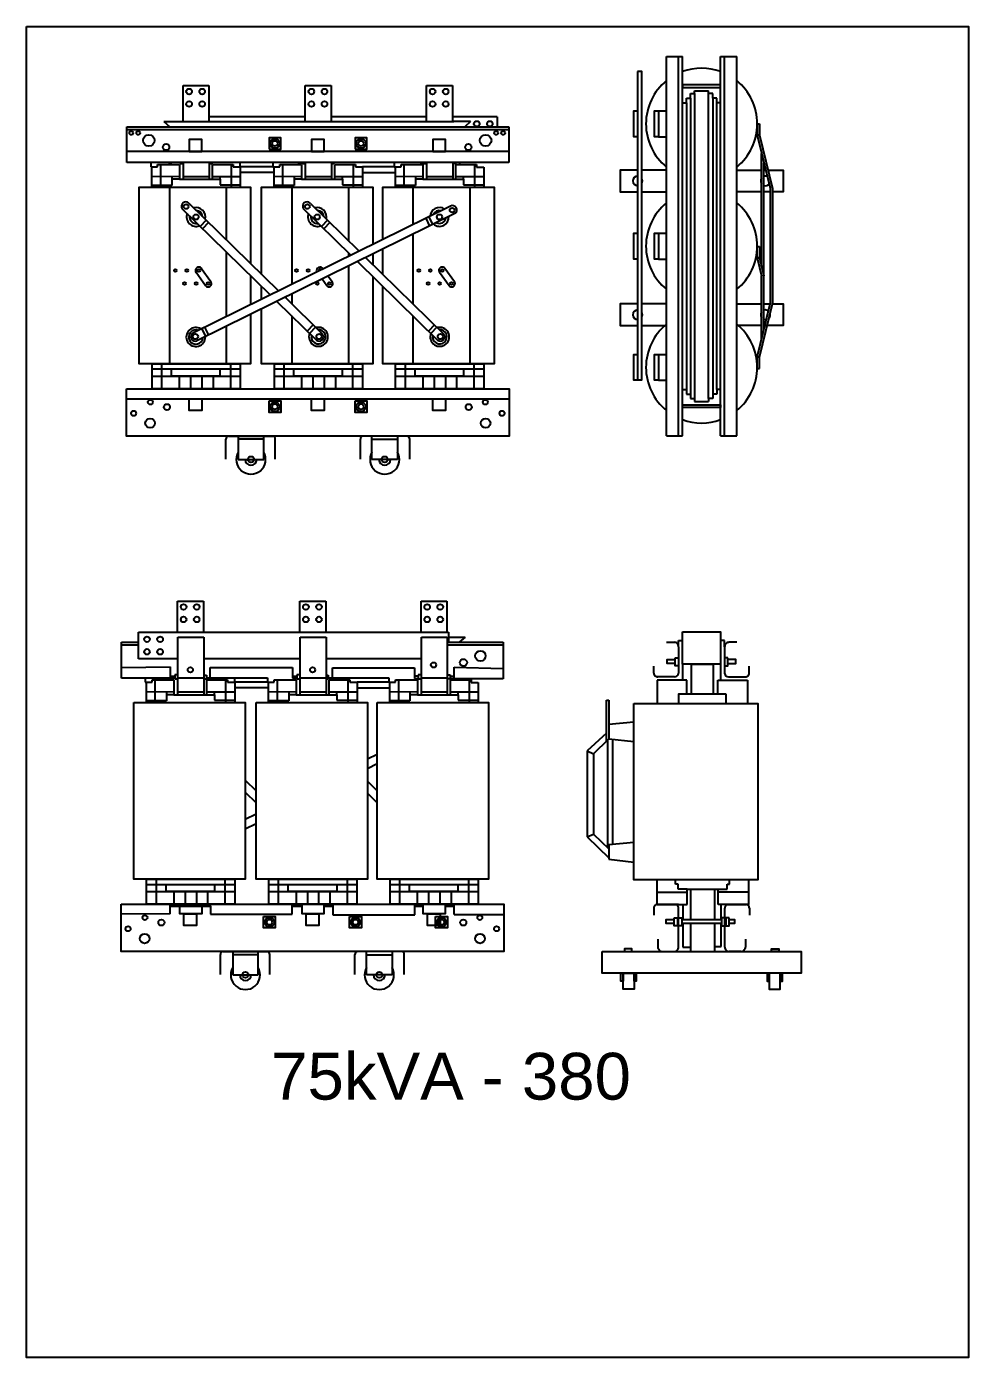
# Model space of a CAD drawing. Header units: millimetres. Extents: x 18098 to 54149, y 8095 to 18524.
# Drawn here: x 18098 to 20425, y 9822 to 13110 of the extents above; entities that cross this region are included whole.
import ezdxf

# ---------------------------------------------------------------- set-up
doc = ezdxf.new("R2010")
doc.units = ezdxf.units.MM
for name, color, linetype in [('BOBINA', 2, 'Continuous'), ('CULATRA', 1, 'Continuous'), ('DETALHE', 3, 'Continuous'), ('L1', 1, 'Continuous'), ('L2', 2, 'Continuous')]:
    doc.layers.add(name, color=color, linetype=linetype)
doc.styles.get("Standard").update_dxf_attribs({"font": 'arial.ttf'})

msp = doc.modelspace()

# ---------------------------------------------------------------- linework, layer by layer
at = {"layer": 'BOBINA'}
for points in [[(18651.3, 12399.3), (18651.3, 12277.3), (18376.3, 12277.3), (18376.3, 12713.5), (18651.3, 12713.5), (18651.3, 12524.6)], [(18678.4, 12498), (18678.4, 12713.5), (18953.4, 12713.5), (18953.4, 12572.1)], [(18977.9, 12584.2), (18977.9, 12713.5), (19252.9, 12713.5), (19252.9, 12277.3), (18977.9, 12277.3), (18977.9, 12400.6)], [(18977.9, 12498), (18977.9, 12560.4)], [(18953.4, 12548.3), (18953.4, 12522.1)], [(18651.3, 12494.7), (18651.3, 12465.6)], [(18651.3, 12465.6), (18651.3, 12423.1)], [(18678.4, 12436.5), (18678.4, 12468.1)], [(18953.4, 12492.2), (18953.4, 12412.7)], [(18977.9, 12400.6), (18977.9, 12468.1)], [(18953.4, 12412.7), (18953.4, 12277.3), (18678.4, 12277.3), (18678.4, 12412.7)]]:
    msp.add_lwpolyline(points, dxfattribs=at)
for points in [[(18362.7, 11440), (18637.7, 11440), (18637.7, 11003.8), (18362.7, 11003.8)], [(18664.8, 11440), (18939.8, 11440), (18939.8, 11003.8), (18664.8, 11003.8)], [(18964.4, 11440), (19239.4, 11440), (19239.4, 11003.8), (18964.4, 11003.8)], [(19597.8, 11437.6), (19904.4, 11437.6), (19904.4, 11002.3), (19597.8, 11002.3)]]:
    msp.add_lwpolyline(points, close=True, dxfattribs=at)
at = {"layer": 'CULATRA'}
for p, q in [((18345.7, 12774.1), (18345.7, 12862.3)), ((18345.7, 12862.3), (19289.2, 12862.3)), ((18436.9, 12875.3), (18451.5, 12862.3)), ((18786.4, 12887.3), (18548.5, 12887.3)), ((19085.9, 12887.3), (18850.6, 12887.3)), ((19260.7, 12887.3), (19150.1, 12887.3)), ((19194.8, 12875.3), (19153.5, 12875.3)), ((19194.8, 12875.3), (19180.2, 12862.3)), ((19260.7, 12887.3), (19260.7, 12862.3)), ((19289.2, 12862.3), (19289.2, 12774.1)), ((18345.7, 12855.9), (19289.2, 12855.9)), ((19289.2, 12801.8), (18345.7, 12801.8)), ((19289.2, 12774.1), (18345.7, 12774.1)), ((18404.6, 12774.1), (18404.6, 12763.8)), ((18404.6, 12763.8), (18407.3, 12763.8)), ((18449.7, 12774.1), (18449.7, 12769.4)), ((18454.2, 12774.1), (18454.2, 12769.4)), ((18477.2, 12774.1), (18477.2, 12771.7)), ((18477.2, 12771.7), (18485.2, 12771.7)), ((18555.8, 12771.4), (18549.3, 12771.4)), ((18555.8, 12774.1), (18555.8, 12771.4)), ((18625.8, 12763.8), (18625.8, 12774.8)), ((18706.6, 12763.8), (18625.8, 12763.8)), ((18706.6, 12774.1), (18706.6, 12763.8)), ((18706.6, 12763.8), (18709.4, 12763.8)), ((18768.1, 12774.1), (18768.1, 12773.5)), ((18768.1, 12773.5), (18779.3, 12773.5)), ((18779.3, 12774.1), (18779.3, 12771.7)), ((18779.3, 12771.7), (18787.3, 12771.7)), ((18856.4, 12771.1), (18851.4, 12771.1)), ((18856.4, 12774.1), (18856.4, 12771.1)), ((19006.2, 12763.8), (18927.9, 12763.8)), ((19006.2, 12774.8), (19006.2, 12763.8)), ((19006.2, 12763.8), (19008.9, 12763.8)), ((19070, 12774.1), (19070, 12773.1)), ((19070, 12773.1), (19078.9, 12773.1)), ((19078.9, 12774.1), (19078.9, 12771.7)), ((19078.9, 12771.7), (19086.8, 12771.7)), ((19157.7, 12771.9), (19150.9, 12771.9)), ((19157.7, 12774.1), (19157.7, 12771.9)), ((19167.9, 12772.1), (19167.9, 12774.1)), ((18625.8, 12750.2), (18709.4, 12750.2)), ((18927.9, 12749.6), (19008.9, 12749.6)), ((18450.8, 12713.5), (18450.8, 12277.3)), ((18591.3, 12713.5), (18591.3, 12583.3)), ((18752.9, 12713.5), (18752.9, 12511.6)), ((18893.4, 12713.5), (18893.4, 12580.8)), ((19052.4, 12713.5), (19052.4, 12621)), ((19192.9, 12713.5), (19192.9, 12277.3)), ((18481.8, 12660.7), (18699.8, 12447.1)), ((18498.7, 12674), (18720.2, 12457.1)), ((19145.4, 12666.8), (18508.5, 12352.7)), ((18781.3, 12660.7), (18899.1, 12545.4)), ((18798.2, 12674), (18919.4, 12555.4)), ((19157.3, 12648.9), (18518.4, 12333.8)), ((18541.8, 12631.8), (18526.9, 12616.5)), ((18841.4, 12631.8), (18826.4, 12616.5)), ((19084, 12636.5), (19093.4, 12617.3)), ((19091.3, 12640.1), (19100.7, 12620.9)), ((18547.6, 12626.1), (18532.7, 12610.8)), ((18847.2, 12626.1), (18832.2, 12610.8)), ((19052.4, 12597.2), (19052.4, 12425.1)), ((18591.3, 12553.4), (18591.3, 12406.9)), ((18893.4, 12550.9), (18893.4, 12542.5)), ((18915.2, 12529.5), (19113.4, 12335.4)), ((18935.5, 12539.5), (19128.7, 12350.4)), ((18539.8, 12469.9), (18516.5, 12502.8)), ((18529.5, 12513.6), (18553.2, 12480.3)), ((18752.9, 12511.6), (18752.9, 12473.2)), ((18829, 12513.6), (18830.5, 12511.5)), ((18893.4, 12518.7), (18893.4, 12409.4)), ((19141.5, 12469.9), (19118.1, 12502.8)), ((19131.1, 12513.6), (19154.8, 12480.3)), ((18839.4, 12469.9), (18827.7, 12486.4)), ((18843, 12493.9), (18852.7, 12480.3)), ((18716, 12431.3), (18813.9, 12335.4)), ((18736.3, 12441.3), (18829.1, 12350.4)), ((18738.4, 12442.3), (18738.4, 12439.3)), ((18752.9, 12449.4), (18752.9, 12425.1)), ((18591.3, 12406.9), (18591.3, 12393.6)), ((18893.4, 12409.4), (18893.4, 12277.3)), ((18530.4, 12363.6), (18539.9, 12344.5)), ((18537.5, 12367.2), (18547, 12348)), ((18591.3, 12369.7), (18591.3, 12277.3)), ((18752.9, 12395.2), (18752.9, 12277.3)), ((18806, 12373), (18791, 12357.8)), ((18811.7, 12367.5), (18796.7, 12352.2)), ((19052.4, 12395.2), (19052.4, 12363.9)), ((19052.4, 12363.9), (19052.4, 12277.3)), ((19105.5, 12373), (19090.6, 12357.8)), ((19111.2, 12367.5), (19096.3, 12352.2)), ((18344.7, 12190.5), (19290.2, 12190.5)), ((18620.7, 12098.4), (18620.7, 12040.7)), ((18683.7, 12090.5), (18620.7, 12090.5)), ((18683.7, 12040.7), (18683.7, 12098.4)), ((18951.2, 12040.7), (18951.2, 12098.4)), ((18951.2, 12090.5), (19014.2, 12090.5)), ((19014.2, 12098.4), (19014.2, 12040.7)), ((18620.7, 12040.7), (18683.7, 12040.7)), ((19014.2, 12040.7), (18951.2, 12040.7)), ((19139.9, 11613.8), (19139.9, 11588.8)), ((18332.1, 11500.6), (18332.1, 11588.8)), ((18332.1, 11588.8), (18374.2, 11588.8)), ((18332.1, 11582.4), (18374.2, 11582.4)), ((19137.3, 11588.8), (19275.6, 11588.8)), ((19137.3, 11582.4), (19275.6, 11582.4)), ((19139.9, 11601.8), (19181.3, 11601.8)), ((19181.3, 11601.8), (19166.6, 11588.8)), ((19275.6, 11588.8), (19275.6, 11498.6)), ((18535.7, 11548.6), (18773.7, 11548.6)), ((18837.8, 11548.6), (19073.2, 11548.6)), ((18332.1, 11526.2), (18452.2, 11528.3)), ((18452.2, 11528.3), (18452.2, 11500.6)), ((18471.6, 11508.7), (18463.7, 11508.7)), ((18463.7, 11508.7), (18463.7, 11498.3)), ((18551.3, 11501.3), (18551.3, 11526.3)), ((18551.3, 11526.3), (18754.5, 11526.3)), ((18754.5, 11526.3), (18754.5, 11500)), ((18773.7, 11508.7), (18765.8, 11508.7)), ((18765.8, 11508.7), (18765.8, 11498.3)), ((18853.5, 11501.3), (18853.5, 11526.1)), ((18853.5, 11526.1), (19056.4, 11526.1)), ((19056.4, 11526.1), (19056.4, 11499.6)), ((19073.2, 11508.7), (19065.3, 11508.7)), ((19065.3, 11508.7), (19065.3, 11498.3)), ((19137.3, 11508.4), (19144.1, 11508.4)), ((19144.1, 11508.4), (19144.1, 11498.5)), ((19154.4, 11498.6), (19154.4, 11527.1)), ((19154.4, 11527.1), (19275.6, 11524.2)), ((18463.7, 11500.6), (18332.1, 11500.6)), ((18391, 11500.6), (18391, 11490.3)), ((18391, 11490.3), (18393.7, 11490.3)), ((18436.1, 11500.6), (18436.1, 11495.9)), ((18440.6, 11500.6), (18440.6, 11495.9)), ((18452.2, 11505.3), (18463.7, 11505.3)), ((18463.7, 11498.3), (18471.6, 11498.3)), ((18535.7, 11507.8), (18542.3, 11507.8)), ((18542.3, 11497.9), (18535.7, 11497.9)), ((18542.3, 11507.8), (18542.3, 11497.9)), ((18542.3, 11501.3), (18693.1, 11501.3)), ((18612.3, 11490.3), (18612.3, 11501.3)), ((18693.1, 11490.3), (18612.3, 11490.3)), ((18612.3, 11476.8), (18695.8, 11476.8)), ((18693.1, 11501.3), (18693.1, 11490.3)), ((18693.1, 11490.3), (18695.8, 11490.3)), ((18754.5, 11505.2), (18765.8, 11505.2)), ((18754.5, 11500), (18765.8, 11500)), ((18765.8, 11498.3), (18773.7, 11498.3)), ((18837.8, 11507.4), (18842.8, 11507.4)), ((18842.8, 11497.6), (18837.8, 11497.6)), ((18842.8, 11507.4), (18842.8, 11497.6)), ((18842.8, 11501.3), (18992.6, 11501.3)), ((18992.6, 11490.3), (18914.4, 11490.3)), ((18914.4, 11476.1), (18995.4, 11476.1)), ((18992.6, 11501.3), (18992.6, 11490.3)), ((18992.6, 11490.3), (18995.4, 11490.3)), ((19065.3, 11505.6), (19056.4, 11505.6)), ((19056.4, 11499.6), (19065.3, 11499.6)), ((19065.3, 11498.3), (19073.2, 11498.3)), ((19144.1, 11498.5), (19137.3, 11498.5)), ((19144.1, 11505.3), (19154.4, 11505.3)), ((19275.6, 11498.6), (19144.7, 11498.6)), ((19654.8, 11002.3), (19654.8, 10940.9)), ((19701.4, 10991.5), (19701.4, 11002.3)), ((19707.4, 10991.5), (19701.4, 10991.5)), ((19707.4, 10978.7), (19707.4, 10991.5)), ((19828.8, 10978.7), (19828.8, 10991.5)), ((19828.8, 10991.5), (19834.8, 10991.5)), ((19834.8, 10991.5), (19834.8, 11002.3)), ((19881.4, 11002.3), (19881.4, 10940.9)), ((19654.8, 10971.6), (19729.7, 10971.6)), ((19729.7, 10978.7), (19707.4, 10978.7)), ((19729.7, 10940.9), (19729.7, 10978.7)), ((19729.7, 10978.7), (19806.5, 10978.7)), ((19738.5, 10978.7), (19738.5, 10903.7)), ((19797.5, 10978.7), (19797.5, 10903.7)), ((19806.5, 10940.9), (19806.5, 10978.7)), ((19806.5, 10978.7), (19828.8, 10978.7)), ((19881.4, 10971.6), (19806.5, 10971.6)), ((18452.6, 10918.2), (18331.1, 10917)), ((18452.6, 10918.2), (18452.6, 10941.8)), ((18452.6, 10936.5), (18476.2, 10936.5)), ((18476.2, 10936.5), (18552.3, 10936.5)), ((18552.3, 10936.5), (18552.3, 10941.8)), ((18552.3, 10936.5), (18552.3, 10917.5)), ((18552.3, 10917.5), (18754, 10917.5)), ((18754, 10917.5), (18754, 10941.8)), ((18754, 10936.7), (18778.3, 10936.7)), ((18832.6, 10937), (18854.4, 10937)), ((18854.4, 10941.8), (18854.4, 10915.3)), ((19056.8, 10915.3), (19056.8, 10941.8)), ((19056.8, 10936.6), (19077.8, 10936.6)), ((19132.2, 10937.2), (19154.5, 10937.2)), ((19154.5, 10916.4), (19154.5, 10941.8)), ((19718.9, 10940.9), (19718.9, 10903.7)), ((19813.6, 10903.7), (19813.6, 10940.9)), ((18854.4, 10915.3), (19056.8, 10915.3)), ((19154.5, 10916.4), (19276.6, 10916.4)), ((19718.9, 10893.8), (19718.9, 10835.3)), ((19738.5, 10893.8), (19738.5, 10825.1)), ((19797.5, 10893.8), (19797.5, 10825.1)), ((19813.6, 10836.9), (19813.6, 10893.8)), ((18607.1, 10824.9), (18607.1, 10767.2)), ((18670.1, 10767.2), (18670.1, 10824.9)), ((18937.7, 10767.2), (18937.7, 10824.9)), ((19000.7, 10824.9), (19000.7, 10767.2)), ((19718.9, 10835.3), (19738.5, 10835.3)), ((19797.5, 10836.9), (19813.6, 10836.9)), ((18670.1, 10817), (18607.1, 10817)), ((18937.7, 10817), (19000.7, 10817)), ((18607.1, 10767.2), (18670.1, 10767.2)), ((19000.7, 10767.2), (18937.7, 10767.2))]:
    msp.add_line(p, q, dxfattribs=at)
for points in [[(18696.8, 12807.2), (18725.9, 12807.2), (18725.9, 12835.6), (18696.8, 12835.6)], [(18909.5, 12807.2), (18938.5, 12807.2), (18938.5, 12835.6), (18909.5, 12835.6)], [(18344.7, 12215.3), (19290.2, 12215.3), (19290.2, 12098.4), (18344.7, 12098.4)], [(18696.8, 12185.1), (18725.9, 12185.1), (18725.9, 12156.7), (18696.8, 12156.7)], [(18909.5, 12185.1), (18938.5, 12185.1), (18938.5, 12156.7), (18909.5, 12156.7)], [(18331.1, 10941.8), (19276.6, 10941.8), (19276.6, 10824.9), (18331.1, 10824.9)], [(18683.3, 10911.6), (18712.3, 10911.6), (18712.3, 10883.3), (18683.3, 10883.3)], [(18895.9, 10911.6), (18925, 10911.6), (18925, 10883.3), (18895.9, 10883.3)], [(19108.5, 10911.6), (19137.5, 10911.6), (19137.5, 10883.3), (19108.5, 10883.3)], [(19520, 10825.1), (20011.5, 10825.1), (20011.5, 10771.5), (19520, 10771.5)], [(19575, 10825.1), (19592.8, 10825.1), (19592.8, 10831.8), (19575, 10831.8)], [(19956.5, 10825.1), (19938.6, 10825.1), (19938.6, 10831.8), (19956.5, 10831.8)], [(19566, 10771.5), (19571.5, 10771.5), (19571.5, 10751.8), (19566, 10751.8)], [(19571.5, 10771.5), (19598.7, 10771.5), (19598.7, 10732.2), (19571.5, 10732.2)], [(19598.7, 10771.5), (19604.2, 10771.5), (19604.2, 10751.8), (19598.7, 10751.8)], [(19932.7, 10771.5), (19927.2, 10771.5), (19927.2, 10751.8), (19932.7, 10751.8)], [(19959.9, 10771.5), (19932.7, 10771.5), (19932.7, 10732.2), (19959.9, 10732.2)], [(19965.4, 10771.5), (19959.9, 10771.5), (19959.9, 10751.8), (19965.4, 10751.8)]]:
    msp.add_lwpolyline(points, close=True, dxfattribs=at)
for points in [[(19607.5, 12755.6), (19564.5, 12755.6), (19564.5, 12702), (19607.5, 12702)], [(19678.8, 12755.6), (19617.7, 12755.6)], [(19852.3, 12755.6), (19913.8, 12755.6)], [(19919.6, 12755.6), (19924, 12755.6)], [(19929.7, 12755.6), (19966.7, 12755.6), (19966.7, 12702), (19940.6, 12702)], [(19617.7, 12702), (19678.8, 12702)], [(19913.8, 12702), (19852.3, 12702)], [(19934.9, 12702), (19919.6, 12702)], [(19607.5, 12425.1), (19564.5, 12425.1), (19564.5, 12371.5), (19607.5, 12371.5)], [(19678.8, 12425.1), (19617.7, 12425.1)], [(19852.3, 12425.1), (19913.8, 12425.1)], [(19940.6, 12425.1), (19966.7, 12425.1), (19966.7, 12371.5), (19919.6, 12371.5)], [(19919.6, 12425.1), (19934.9, 12425.1)], [(19617.7, 12371.5), (19678.8, 12371.5)], [(19913.8, 12371.5), (19852.3, 12371.5)]]:
    msp.add_lwpolyline(points, dxfattribs=at)
for centre, radius in [((18356.5, 12847.3), 4.6), ((18373.7, 12847.3), 4.6), ((18399.8, 12828.9), 14.2), ((18711.4, 12821.4), 11.7), ((18711.4, 12821.4), 6.79), ((18924, 12821.4), 11.7), ((18924, 12821.4), 6.79), ((19231.9, 12828.9), 14.2), ((19258, 12847.3), 4.6), ((19275.3, 12847.3), 4.6), ((18442.5, 12812.4), 7.97), ((19189.3, 12812.4), 7.97), ((18491.9, 12665.5), 5.77), ((18791.5, 12665.5), 5.77), ((19149.2, 12656.6), 5.77), ((18516.3, 12639.8), 6.43), ((18815.9, 12639.8), 6.43), ((19118, 12639.8), 6.43), ((18465.3, 12507.7), 3.3), ((18493.7, 12507.7), 3.3), ((18523.4, 12507.7), 3.3), ((18764.8, 12507.7), 3.3), ((18793.3, 12507.7), 3.3), ((19066.9, 12507.7), 3.3), ((19095.4, 12507.7), 3.3), ((19125, 12507.7), 3.3), ((18488.2, 12475.4), 3.3), ((18516.6, 12475.4), 3.3), ((18546.3, 12475.4), 3.3), ((18816.2, 12475.4), 3.3), ((18845.8, 12475.4), 3.3), ((19089.8, 12475.4), 3.3), ((19118.3, 12475.4), 3.3), ((19147.9, 12475.4), 3.3), ((18514.8, 12344.3), 6.62), ((18820.5, 12344.3), 6.62), ((19120.1, 12344.3), 6.62), ((18403.7, 12182.2), 5.97), ((18444.6, 12170), 7.55), ((18711.4, 12170.9), 11.7), ((18711.4, 12170.9), 6.79), ((18924, 12170.9), 11.7), ((18924, 12170.9), 6.79), ((19190.3, 12170), 7.55), ((19231.2, 12182.2), 5.97), ((18362.2, 12154.6), 6.29), ((18403.1, 12130.3), 11.9), ((19231.8, 12130.3), 11.9), ((19272.7, 12154.6), 6.29), ((18652.2, 12040.7), 7.47), ((18982.7, 12040.7), 7.47), ((19177.2, 11538.8), 8.77), ((19219, 11555.2), 12.9), ((18502.4, 11520.8), 6.38), ((18804.5, 11520.8), 6.38), ((19103.3, 11532.8), 6.38), ((18348.6, 10881.1), 6.29), ((18390.2, 10908.7), 5.97), ((18431.1, 10896.5), 7.55), ((18697.8, 10897.4), 11.7), ((18697.8, 10897.4), 6.79), ((18910.5, 10897.4), 11.7), ((18910.5, 10897.4), 6.79), ((19123, 10897.4), 11.7), ((19123, 10897.4), 6.79), ((19176.7, 10896.5), 7.55), ((19217.6, 10908.7), 5.97), ((19259.1, 10881.1), 6.29), ((18389.5, 10856.9), 11.9), ((19218.2, 10856.9), 11.9), ((18638.6, 10767.2), 7.47), ((18969.2, 10767.2), 7.47)]:
    msp.add_circle(centre, radius, dxfattribs=at)
for centre, radius, start, end in [((18491.2, 12666.1), 10.9, 46.642, 210.024), ((18516.3, 12639.8), 23.3, 346.7722, 104.4167), ((18516.3, 12639.8), 23.3, 346.7722, 104.4167), ((18790.8, 12666.1), 10.9, 46.642, 210.024), ((18815.9, 12639.8), 23.3, 346.7722, 104.4167), ((18815.9, 12639.8), 23.3, 346.7722, 104.4167), ((19118, 12639.8), 23.3, 57.4747, 175.1192), ((19118, 12639.8), 23.3, 57.4747, 175.1192), ((19150, 12657), 10.9, 311.8674, 115.2494), ((18516.3, 12639.8), 23.3, 159.0021, 292.1868), ((18516.3, 12639.8), 23.3, 159.0021, 292.1868), ((18516.3, 12639.8), 16.1, 170.7808, 280.4081), ((18516.3, 12639.8), 16.1, 4.2638, 86.9251), ((18815.9, 12639.8), 23.3, 159.0021, 292.1868), ((18815.9, 12639.8), 23.3, 159.0021, 292.1868), ((18815.9, 12639.8), 16.1, 170.7808, 280.4081), ((18815.9, 12639.8), 16.1, 4.2638, 86.9251), ((19118, 12639.8), 23.3, 229.7046, 2.8893), ((19118, 12639.8), 23.3, 229.7046, 2.8893), ((19118, 12639.8), 16.1, 74.9663, 157.6276), ((19118, 12639.8), 16.1, 241.4833, 351.1106), ((18523.4, 12507.7), 8.43, 26.9095, 215.3387), ((18822.9, 12507.7), 8.43, 26.9095, 205.7743), ((18822.9, 12507.7), 3.3, 27.4774, 205.0295), ((19125, 12507.7), 8.43, 26.9095, 215.3387), ((18546.3, 12475.4), 8.43, 210.637, 35.4323), ((18845.8, 12475.4), 8.43, 210.637, 35.4323), ((19147.9, 12475.4), 8.43, 210.637, 35.4323), ((18516, 12343.2), 23.5, 56.8542, 2.7277), ((18819, 12343.6), 23.5, 159.3603, 105.2339), ((19118.6, 12343.6), 23.5, 159.3603, 105.2339), ((18516, 12343.2), 17.6, 69.111, 353.8189), ((18514.6, 12343.9), 10.8, 124.871, 290.4644), ((18819, 12343.6), 17.6, 168.2691, 92.9771), ((18820.6, 12343.8), 10.8, 231.6236, 37.217), ((19118.6, 12343.6), 17.6, 168.2691, 92.9771), ((19120.1, 12343.8), 10.8, 231.6236, 37.217), ((18652.2, 12040.7), 36.3, 150.1435, 29.8565), ((18652.2, 12040.7), 14.3, 180, 0), ((18982.7, 12040.7), 36.3, 150.1435, 29.8565), ((18982.7, 12040.7), 14.3, 180, 0), ((18638.6, 10767.2), 36.3, 150.1435, 29.8565), ((18969.2, 10767.2), 36.3, 150.1435, 29.8565), ((18638.6, 10767.2), 14.3, 180, 0), ((18969.2, 10767.2), 14.3, 180, 0)]:
    msp.add_arc(centre, radius, start, end, dxfattribs=at)
at = {"layer": 'DETALHE'}
for p, q in [((18590.3, 12041.2), (18590.3, 12090.6)), ((18596.7, 12098.4), (18705.9, 12098.4)), ((18712.3, 12041.2), (18712.3, 12090.6)), ((18922.7, 12041.2), (18922.7, 12090.6)), ((19038.2, 12098.4), (18929, 12098.4)), ((19044.6, 12041.2), (19044.6, 12090.6)), ((19678.8, 11588.9), (19698.4, 11588.9)), ((19708.7, 11578), (19708.7, 11512.4)), ((19822.4, 11578), (19822.4, 11512.4)), ((19852.3, 11588.9), (19832.7, 11588.9)), ((19647.7, 11512.4), (19647.7, 11529.7)), ((19883.4, 11512.4), (19883.4, 11529.7)), ((19698.9, 11503.8), (19654.8, 11503.8)), ((19832.3, 11503.8), (19876.4, 11503.8)), ((19647.7, 10932.3), (19647.7, 10915)), ((19654.8, 10940.9), (19729.7, 10940.9)), ((19708.7, 10940.9), (19654.8, 10940.9)), ((19708.7, 10836), (19708.7, 10932.3)), ((19881.4, 10940.9), (19806.5, 10940.9)), ((19876.7, 10940.9), (19806.5, 10940.9)), ((19822.7, 10940.9), (19876.7, 10940.9)), ((19822.7, 10836), (19822.7, 10932.3)), ((19883.7, 10932.3), (19883.7, 10915)), ((19657.6, 10855.2), (19657.6, 10836)), ((19873.9, 10855.2), (19873.9, 10836)), ((18583.1, 10824.9), (18692.3, 10824.9)), ((19024.6, 10824.9), (18915.5, 10824.9)), ((19667.8, 10825.1), (19698.4, 10825.1)), ((19863.6, 10825.1), (19833, 10825.1)), ((18576.8, 10767.7), (18576.8, 10817.1)), ((18698.7, 10767.7), (18698.7, 10817.1)), ((18909.1, 10767.7), (18909.1, 10817.1)), ((19031, 10767.7), (19031, 10817.1))]:
    msp.add_line(p, q, dxfattribs=at)
for centre, radius, start, end in [((18598.3, 12090.6), 7.93, 101.207, 180), ((18704.3, 12090.6), 7.93, 0, 78.793), ((18930.6, 12090.6), 7.93, 101.207, 180), ((19036.7, 12090.6), 7.93, 0, 78.793), ((19697.8, 11578), 10.9, 0, 93.3125), ((19833.3, 11578), 10.9, 86.6875, 180), ((19656.4, 11512.4), 8.69, 180, 277.5762), ((19698.9, 11513.6), 9.89, 269.8365, 352.5873), ((19832.2, 11513.6), 9.89, 187.4127, 270.1635), ((19874.7, 11512.4), 8.69, 262.4238, 0), ((19656.4, 10932.3), 8.69, 82.4238, 180), ((19700, 10932.3), 8.69, 0, 97.5762), ((19831.4, 10932.3), 8.69, 82.4238, 180), ((19875, 10932.3), 8.69, 0, 97.5762), ((18584.7, 10817.1), 7.93, 101.207, 180), ((18690.8, 10817.1), 7.93, 0, 78.793), ((18917, 10817.1), 7.93, 101.207, 180), ((19023.1, 10817.1), 7.93, 0, 78.793), ((19668.5, 10836), 10.9, 180, 273.3125), ((19697.8, 10836), 10.9, 266.6875, 0), ((19833.6, 10836), 10.9, 180, 273.3125), ((19863, 10836), 10.9, 266.6875, 0)]:
    msp.add_arc(centre, radius, start, end, dxfattribs=at)
at = {"layer": 'L1'}
for p, q in [((19678.8, 12098.9), (19678.8, 13036.6)), ((19678.8, 13036.6), (19718.5, 13036.6)), ((19708.7, 12098.9), (19708.7, 13036.6)), ((19718.5, 12098.9), (19718.5, 13036.6)), ((19812.6, 12098.9), (19812.6, 13036.6)), ((19812.6, 13036.6), (19852.3, 13036.6)), ((19822.4, 12098.9), (19822.4, 13036.6)), ((19852.3, 12098.9), (19852.3, 13036.6)), ((18484.3, 12875.3), (18484.3, 12964.3)), ((18484.3, 12964.3), (18548.5, 12964.3)), ((18548.5, 12964.3), (18548.5, 12875.3)), ((18786.4, 12875.3), (18786.4, 12964.3)), ((18786.4, 12964.3), (18850.6, 12964.3)), ((18850.6, 12964.3), (18850.6, 12875.3)), ((19085.9, 12875.3), (19085.9, 12964.3)), ((19085.9, 12964.3), (19150.1, 12964.3)), ((19150.1, 12964.3), (19150.1, 12875.3)), ((19728.1, 12922), (19728.1, 12933.3)), ((19728.1, 12933.3), (19738.2, 12933.3)), ((19738.2, 12933.3), (19738.2, 12944.5)), ((19738.2, 12944.5), (19748.3, 12944.5)), ((19738.2, 12933.3), (19738.2, 12202.3)), ((19748.3, 12944.5), (19748.3, 12951.6)), ((19748.3, 12951.6), (19782.9, 12951.6)), ((19748.3, 12944.5), (19748.3, 12191)), ((19782.9, 12944.5), (19782.9, 12951.6)), ((19793, 12944.5), (19782.9, 12944.5)), ((19782.9, 12191), (19782.9, 12944.5)), ((19793, 12933.3), (19793, 12944.5)), ((19803.1, 12933.3), (19793, 12933.3)), ((19793, 12933.3), (19793, 12202.3)), ((19803.1, 12922), (19803.1, 12933.3)), ((19658.7, 12901.9), (19678.8, 12901.9)), ((19718.4, 12922), (19728.1, 12922)), ((19728.1, 12922), (19728.1, 12213.6)), ((19812.8, 12922), (19803.1, 12922)), ((19803.1, 12213.6), (19803.1, 12922)), ((18436.9, 12875.3), (19153.5, 12875.3)), ((19903.1, 12869.9), (19903.1, 12842.2)), ((19903.1, 12869.9), (19908.8, 12869.9)), ((19908.8, 12869.9), (19908.8, 12842.2)), ((19658.7, 12837.8), (19678.8, 12837.8)), ((19903.1, 12842.2), (19934.9, 12710.6)), ((19908.8, 12842.2), (19903.1, 12842.2)), ((19908.8, 12842.2), (19940.6, 12710.4)), ((19913.8, 12518.3), (19913.8, 12796.7)), ((18407.3, 12713.5), (18407.3, 12763.8)), ((18407.3, 12763.8), (18421.4, 12763.8)), ((18421.4, 12763.8), (18421.4, 12769.4)), ((18421.4, 12769.4), (18475.3, 12769.4)), ((18421.4, 12763.8), (18421.4, 12763.8)), ((18428.4, 12769.4), (18428.4, 12713.5)), ((18475.3, 12769.4), (18475.3, 12763.8)), ((18475.3, 12763.8), (18475.3, 12732.8)), ((18485.2, 12732.8), (18485.2, 12774.1)), ((18549.3, 12774.1), (18549.3, 12732.8)), ((18556.9, 12732.8), (18556.9, 12769.7)), ((18556.9, 12769.7), (18608.2, 12769.7)), ((18602.9, 12769.7), (18602.9, 12713.5)), ((18608.2, 12769.7), (18608.2, 12763.8)), ((18608.2, 12763.8), (18625.8, 12763.8)), ((18625.8, 12763.8), (18625.8, 12713.5)), ((18709.4, 12713.5), (18709.4, 12763.8)), ((18709.4, 12763.8), (18723.5, 12763.8)), ((18723.5, 12763.8), (18723.5, 12769.4)), ((18723.5, 12769.4), (18777.3, 12769.4)), ((18723.5, 12763.8), (18723.5, 12763.8)), ((18730.5, 12769.4), (18730.5, 12713.5)), ((18777.3, 12769.4), (18777.3, 12763.8)), ((18777.3, 12763.8), (18777.3, 12732.8)), ((18787.3, 12732.8), (18787.3, 12774.1)), ((18851.4, 12774.1), (18851.4, 12732.8)), ((18859, 12730.6), (18859, 12769.7)), ((18859, 12769.7), (18910.3, 12769.7)), ((18905, 12769.7), (18905, 12713.5)), ((18910.3, 12769.7), (18910.3, 12763.8)), ((18910.3, 12763.8), (18927.9, 12763.8)), ((18927.9, 12763.8), (18927.9, 12713.5)), ((19008.9, 12713.5), (19008.9, 12763.8)), ((19008.9, 12763.8), (19023, 12763.8)), ((19023, 12763.8), (19023, 12769.4)), ((19023, 12769.4), (19076.9, 12769.4)), ((19023, 12763.8), (19023, 12763.8)), ((19030.1, 12769.4), (19030.1, 12713.5)), ((19076.9, 12769.4), (19076.9, 12763.8)), ((19076.9, 12763.8), (19076.9, 12732.8)), ((19086.8, 12732.8), (19086.8, 12774.1)), ((19150.9, 12774.1), (19150.9, 12732.8)), ((19158.6, 12730.6), (19158.6, 12769.7)), ((19158.6, 12769.7), (19209.8, 12769.7)), ((19204.6, 12769.7), (19204.6, 12713.5)), ((19209.8, 12769.7), (19209.8, 12763.2)), ((19209.8, 12763.2), (19227.5, 12763.2)), ((19227.5, 12763.2), (19227.5, 12713.5)), ((19919.6, 12494.4), (19919.6, 12773.9)), ((18407.3, 12739.9), (18475.3, 12741)), ((18457, 12740.7), (18457, 12717.9)), ((18475.3, 12732.8), (18457, 12732.8)), ((18475.3, 12732.8), (18576, 12732.8)), ((18485.2, 12739.7), (18549.3, 12739.7)), ((18556.9, 12739.8), (18625.8, 12739.8)), ((18576, 12732.8), (18576, 12739.8)), ((18576, 12732.8), (18576, 12719.1)), ((18709.4, 12739.9), (18777.3, 12741)), ((18759.1, 12740.7), (18759.1, 12717.9)), ((18777.3, 12732.8), (18759.1, 12732.8)), ((18777.3, 12732.8), (18878.1, 12732.8)), ((18787.3, 12739.7), (18851.4, 12739.7)), ((18859, 12739.8), (18927.9, 12739.8)), ((18878.1, 12732.8), (18878.1, 12739.8)), ((18878.1, 12732.8), (18878.1, 12719.1)), ((19008.9, 12739.9), (19076.9, 12741)), ((19058.6, 12740.7), (19058.6, 12717.9)), ((19076.9, 12732.8), (19058.6, 12732.8)), ((19076.9, 12732.8), (19177.6, 12732.8)), ((19086.8, 12739.7), (19150.9, 12739.7)), ((19158.6, 12739.8), (19227.5, 12739.8)), ((19177.6, 12732.8), (19177.6, 12739.8)), ((19177.6, 12732.8), (19177.6, 12719.1)), ((18457, 12717.9), (18407.3, 12717.9)), ((18450.8, 12717.9), (18450.8, 12713.5)), ((18576, 12719.1), (18625.8, 12719.1)), ((18759.1, 12717.9), (18709.4, 12717.9)), ((18752.9, 12717.9), (18752.9, 12713.5)), ((18878.1, 12719.1), (18927.9, 12719.1)), ((19058.6, 12717.9), (19008.9, 12717.9)), ((19052.4, 12717.9), (19052.4, 12713.5)), ((19177.6, 12719.1), (19227.5, 12719.1)), ((19934.9, 12710.6), (19934.9, 12425)), ((19940.6, 12710.4), (19940.6, 12425.1)), ((19658.7, 12599.8), (19678.8, 12599.8)), ((19903.1, 12539), (19903.1, 12566.7)), ((19903.1, 12566.7), (19908.8, 12566.7)), ((19908.8, 12566.7), (19908.8, 12539)), ((19658.7, 12535.7), (19678.8, 12535.7)), ((19903.1, 12539), (19913.8, 12494.6)), ((19908.8, 12539), (19903.1, 12539)), ((19908.8, 12539), (19919.6, 12494.4)), ((19913.8, 12337.8), (19913.8, 12494.6)), ((19919.6, 12361.6), (19919.6, 12494.4)), ((19903.1, 12293.3), (19934.9, 12425)), ((19908.8, 12293.3), (19940.6, 12425.1)), ((19658.7, 12300.3), (19678.8, 12300.3)), ((19903.1, 12265.7), (19903.1, 12293.3)), ((19908.8, 12293.3), (19903.1, 12293.3)), ((19903.1, 12265.7), (19908.8, 12265.7)), ((19908.8, 12265.7), (19908.8, 12293.3)), ((18407.9, 12264.3), (18625.5, 12264.3)), ((18407.9, 12246.3), (18625.5, 12246.3)), ((18475, 12246.3), (18475, 12215.3)), ((18503, 12246.3), (18503, 12215.3)), ((18530.9, 12246.3), (18530.9, 12215.3)), ((18558.8, 12246.3), (18558.8, 12215.3)), ((18710, 12264.3), (18927.6, 12264.3)), ((18710, 12246.3), (18927.6, 12246.3)), ((18777.1, 12246.3), (18777.1, 12215.3)), ((18805, 12246.3), (18805, 12215.3)), ((18833, 12246.3), (18833, 12215.3)), ((18860.9, 12246.3), (18860.9, 12215.3)), ((19009.5, 12264.3), (19227.2, 12264.3)), ((19009.5, 12246.3), (19227.2, 12246.3)), ((19076.7, 12246.3), (19076.7, 12215.3)), ((19104.6, 12246.3), (19104.6, 12215.3)), ((19132.5, 12246.3), (19132.5, 12215.3)), ((19160.4, 12246.3), (19160.4, 12215.3)), ((19658.7, 12236.2), (19678.8, 12236.2)), ((19718.4, 12213.6), (19728.1, 12213.6)), ((19728.1, 12213.6), (19728.1, 12202.3)), ((19728.1, 12202.3), (19738.2, 12202.3)), ((19738.2, 12202.3), (19738.2, 12191)), ((19803.1, 12202.3), (19793, 12202.3)), ((19793, 12202.3), (19793, 12191)), ((19812.8, 12213.6), (19803.1, 12213.6)), ((19803.1, 12213.6), (19803.1, 12202.3)), ((19738.2, 12191), (19748.3, 12191)), ((19748.3, 12191), (19748.3, 12183.9)), ((19748.3, 12183.9), (19782.9, 12183.9)), ((19782.9, 12191), (19782.9, 12183.9)), ((19793, 12191), (19782.9, 12191)), ((19678.8, 12098.9), (19718.5, 12098.9)), ((19812.6, 12098.9), (19852.3, 12098.9)), ((18470.7, 11613.8), (18470.7, 11690.9)), ((18470.7, 11690.9), (18534.9, 11690.9)), ((18534.9, 11690.9), (18534.9, 11613.8)), ((18772.8, 11613.8), (18772.8, 11690.9)), ((18772.8, 11690.9), (18837, 11690.9)), ((18837, 11690.9), (18837, 11613.8)), ((19072.3, 11613.8), (19072.3, 11690.9)), ((19072.3, 11690.9), (19136.5, 11690.9)), ((19136.5, 11690.9), (19136.5, 11613.8)), ((18374.2, 11547.9), (18374.2, 11613.8)), ((18374.2, 11613.8), (19139.9, 11613.8)), ((18471.6, 11459.3), (18471.6, 11601.8)), ((18471.6, 11601.8), (18535.7, 11601.8)), ((18535.7, 11601.8), (18535.7, 11459.3)), ((18773.7, 11459.3), (18773.7, 11601.8)), ((18773.7, 11601.8), (18837.8, 11601.8)), ((18837.8, 11601.8), (18837.8, 11459.3)), ((19073.2, 11459.3), (19073.2, 11601.8)), ((19073.2, 11601.8), (19137.3, 11601.8)), ((19137.3, 11601.8), (19137.3, 11459.3)), ((19708.7, 11578), (19708.7, 11593.3)), ((19708.7, 11593.3), (19718.5, 11593.3)), ((19822.4, 11593.3), (19812.6, 11593.3)), ((19822.4, 11578), (19822.4, 11593.3)), ((18471.6, 11547.9), (18374.2, 11547.9)), ((19718.5, 11535.2), (19718.5, 11495)), ((19812.6, 11535.2), (19812.6, 11495)), ((18393.7, 11440), (18393.7, 11490.3)), ((18393.7, 11490.3), (18407.8, 11490.3)), ((18407.8, 11490.3), (18407.8, 11495.9)), ((18407.8, 11495.9), (18461.7, 11495.9)), ((18407.8, 11490.3), (18407.8, 11490.3)), ((18414.9, 11495.9), (18414.9, 11440)), ((18461.7, 11495.9), (18461.7, 11490.3)), ((18461.7, 11490.3), (18461.7, 11459.3)), ((18471.6, 11501.3), (18535.7, 11501.3)), ((18543.4, 11459.3), (18543.4, 11496.2)), ((18543.4, 11496.2), (18594.6, 11496.2)), ((18589.4, 11496.2), (18589.4, 11440)), ((18594.6, 11496.2), (18594.6, 11490.3)), ((18594.6, 11490.3), (18612.3, 11490.3)), ((18612.3, 11490.3), (18612.3, 11440)), ((18695.8, 11440), (18695.8, 11490.3)), ((18695.8, 11490.3), (18709.9, 11490.3)), ((18709.9, 11490.3), (18709.9, 11495.9)), ((18709.9, 11495.9), (18763.8, 11495.9)), ((18709.9, 11490.3), (18709.9, 11490.3)), ((18717, 11495.9), (18717, 11440)), ((18763.8, 11495.9), (18763.8, 11490.3)), ((18763.8, 11490.3), (18763.8, 11459.3)), ((18773.7, 11501.3), (18837.8, 11501.3)), ((18845.5, 11457.1), (18845.5, 11496.2)), ((18845.5, 11496.2), (18896.7, 11496.2)), ((18891.5, 11496.2), (18891.5, 11440)), ((18896.7, 11496.2), (18896.7, 11490.3)), ((18896.7, 11490.3), (18914.4, 11490.3)), ((18914.4, 11490.3), (18914.4, 11440)), ((18995.4, 11440), (18995.4, 11490.3)), ((18995.4, 11490.3), (19009.5, 11490.3)), ((19009.5, 11490.3), (19009.5, 11495.9)), ((19009.5, 11495.9), (19063.3, 11495.9)), ((19009.5, 11490.3), (19009.5, 11490.3)), ((19016.5, 11495.9), (19016.5, 11440)), ((19063.3, 11495.9), (19063.3, 11490.3)), ((19063.3, 11490.3), (19063.3, 11459.3)), ((19073.2, 11501.3), (19137.3, 11501.3)), ((19145, 11457.1), (19145, 11496.2)), ((19145, 11496.2), (19196.2, 11496.2)), ((19191, 11496.2), (19191, 11440)), ((19196.2, 11496.2), (19196.2, 11489.7)), ((19196.2, 11489.7), (19213.9, 11489.7)), ((19213.9, 11489.7), (19213.9, 11440)), ((19728.7, 11495), (19655.8, 11495)), ((19655.8, 11495), (19655.8, 11437.6)), ((19728.7, 11461), (19728.7, 11495)), ((19806, 11461), (19806, 11495)), ((19806, 11495), (19879, 11495)), ((19879, 11495), (19879, 11437.6)), ((18393.7, 11466.4), (18461.7, 11467.6)), ((18443.4, 11444.4), (18393.7, 11444.4)), ((18437.2, 11444.4), (18437.2, 11440)), ((18443.4, 11467.2), (18443.4, 11444.4)), ((18461.7, 11459.3), (18443.4, 11459.3)), ((18461.7, 11459.3), (18562.4, 11459.3)), ((18471.6, 11466.3), (18535.7, 11466.3)), ((18543.4, 11466.3), (18612.3, 11466.3)), ((18562.4, 11459.3), (18562.4, 11466.3)), ((18562.4, 11459.3), (18562.4, 11445.6)), ((18562.4, 11445.6), (18612.3, 11445.6)), ((18695.8, 11466.4), (18763.8, 11467.6)), ((18745.5, 11444.4), (18695.8, 11444.4)), ((18739.3, 11444.4), (18739.3, 11440)), ((18745.5, 11467.2), (18745.5, 11444.4)), ((18763.8, 11459.3), (18745.5, 11459.3)), ((18763.8, 11459.3), (18864.5, 11459.3)), ((18773.7, 11466.3), (18837.8, 11466.3)), ((18845.5, 11466.3), (18914.4, 11466.3)), ((18864.5, 11459.3), (18864.5, 11466.3)), ((18864.5, 11459.3), (18864.5, 11445.6)), ((18864.5, 11445.6), (18914.4, 11445.6)), ((18995.4, 11466.4), (19063.3, 11467.6)), ((19045, 11444.4), (18995.4, 11444.4)), ((19038.8, 11444.4), (19038.8, 11440)), ((19045, 11467.2), (19045, 11444.4)), ((19063.3, 11459.3), (19045, 11459.3)), ((19063.3, 11459.3), (19164.1, 11459.3)), ((19073.2, 11466.3), (19137.3, 11466.3)), ((19145, 11466.3), (19213.9, 11466.3)), ((19164.1, 11459.3), (19164.1, 11466.3)), ((19164.1, 11459.3), (19164.1, 11445.6)), ((19164.1, 11445.6), (19213.9, 11445.6)), ((19530.5, 11345), (19530.5, 11446.1)), ((19530.5, 11446.1), (19536.2, 11446.1)), ((19536.2, 11446.1), (19536.2, 11350.7)), ((19597.8, 11391.4), (19536.2, 11386)), ((19530.5, 11364.4), (19482.8, 11320.7)), ((19498.4, 11313), (19536.2, 11350.7)), ((19533.2, 11347.7), (19533.2, 11081.8)), ((19536.2, 11350.7), (19597.8, 11343.6)), ((19545.6, 11349.6), (19545.3, 11089.7)), ((18964.4, 11312), (18939.8, 11299.9)), ((19482.8, 11320.7), (19482.8, 11108.4)), ((19482.8, 11320.7), (19498.4, 11313)), ((19482.8, 11320.7), (19482.8, 11108.4)), ((19498.7, 11313.3), (19498.7, 11115.2)), ((18964.4, 11288.2), (18939.8, 11276.1)), ((18637.7, 11248.6), (18664.8, 11222)), ((18637.7, 11218.7), (18664.8, 11192.1)), ((18939.8, 11216.2), (18964.4, 11192.1)), ((18941.9, 11244), (18964.4, 11222)), ((18664.8, 11164.3), (18637.7, 11150.9)), ((18664.8, 11140.5), (18637.7, 11127.1)), ((19482.8, 11108.4), (19498.7, 11115.2)), ((19498.7, 11115.2), (19536.6, 11078.5)), ((19482.8, 11108.4), (19536.6, 11056.4)), ((19536.6, 11088.9), (19597.8, 11094.7)), ((19536.6, 11088.9), (19536.6, 11052.9)), ((19536.6, 11052.9), (19597.8, 11045.6)), ((18394.3, 10990.8), (18612, 10990.8)), ((18696.4, 10990.8), (18914.1, 10990.8)), ((18996, 10990.8), (19213.6, 10990.8)), ((18394.3, 10972.8), (18612, 10972.8)), ((18461.5, 10972.8), (18461.5, 10941.8)), ((18489.4, 10972.8), (18489.4, 10941.8)), ((18517.3, 10972.8), (18517.3, 10941.8)), ((18545.2, 10972.8), (18545.2, 10941.8)), ((18696.4, 10972.8), (18914.1, 10972.8)), ((18763.6, 10972.8), (18763.6, 10941.8)), ((18791.5, 10972.8), (18791.5, 10941.8)), ((18819.4, 10972.8), (18819.4, 10941.8)), ((18847.3, 10972.8), (18847.3, 10941.8)), ((18996, 10972.8), (19213.6, 10972.8)), ((19063.1, 10972.8), (19063.1, 10941.8)), ((19091, 10972.8), (19091, 10941.8)), ((19118.9, 10972.8), (19118.9, 10941.8)), ((19146.9, 10972.8), (19146.9, 10941.8))]:
    msp.add_line(p, q, dxfattribs=at)
for points in [[(18097.9, 13110.1), (20424.7, 13110.1), (20424.7, 9822), (18097.9, 9822)], [(19607.5, 12999.3), (19607.5, 12237), (19617.7, 12237), (19617.7, 12999.3)], [(19718.5, 12960), (19812.6, 12960), (19812.6, 12966.2), (19718.5, 12966.2)], [(19607.5, 12901.9), (19607.5, 12837.8), (19597.8, 12837.8), (19597.8, 12901.9)], [(19658.7, 12901.9), (19658.7, 12837.8), (19649, 12837.8), (19649, 12901.9)], [(18499.6, 12801.8), (18531.2, 12801.8), (18531.2, 12831.2), (18499.6, 12831.2)], [(18801.7, 12801.8), (18833.3, 12801.8), (18833.3, 12831.2), (18801.7, 12831.2)], [(19101.2, 12801.8), (19132.8, 12801.8), (19132.8, 12831.2), (19101.2, 12831.2)], [(19607.5, 12599.8), (19607.5, 12535.7), (19597.8, 12535.7), (19597.8, 12599.8)], [(19658.7, 12599.8), (19658.7, 12535.7), (19649, 12535.7), (19649, 12599.8)], [(19607.5, 12300.3), (19607.5, 12236.2), (19597.8, 12236.2), (19597.8, 12300.3)], [(19658.7, 12300.3), (19658.7, 12236.2), (19649, 12236.2), (19649, 12300.3)], [(18407.9, 12277.3), (18625.5, 12277.3), (18625.5, 12215.3), (18407.9, 12215.3)], [(18431.3, 12215.3), (18407.9, 12215.3), (18407.9, 12277.3), (18431.3, 12277.3)], [(18625.5, 12215.3), (18602.1, 12215.3), (18602.1, 12277.3), (18625.5, 12277.3)], [(18710, 12277.3), (18927.6, 12277.3), (18927.6, 12215.3), (18710, 12215.3)], [(18733.4, 12215.3), (18710, 12215.3), (18710, 12277.3), (18733.4, 12277.3)], [(18927.6, 12215.3), (18904.2, 12215.3), (18904.2, 12277.3), (18927.6, 12277.3)], [(19009.5, 12277.3), (19227.2, 12277.3), (19227.2, 12215.3), (19009.5, 12215.3)], [(19032.9, 12215.3), (19009.5, 12215.3), (19009.5, 12277.3), (19032.9, 12277.3)], [(19227.2, 12215.3), (19203.8, 12215.3), (19203.8, 12277.3), (19227.2, 12277.3)], [(18455.9, 12264.3), (18575.4, 12264.3), (18575.4, 12246.3), (18455.9, 12246.3)], [(18758, 12264.3), (18877.5, 12264.3), (18877.5, 12246.3), (18758, 12246.3)], [(19057.5, 12264.3), (19177.1, 12264.3), (19177.1, 12246.3), (19057.5, 12246.3)], [(18499.6, 12190.5), (18531.2, 12190.5), (18531.2, 12161.2), (18499.6, 12161.2)], [(18801.7, 12190.5), (18833.3, 12190.5), (18833.3, 12161.2), (18801.7, 12161.2)], [(19101.2, 12190.5), (19132.8, 12190.5), (19132.8, 12161.2), (19101.2, 12161.2)], [(19718.5, 12175.5), (19812.6, 12175.5), (19812.6, 12169.4), (19718.5, 12169.4)], [(19718.5, 11614.7), (19812.6, 11614.7), (19812.6, 11535.2), (19718.5, 11535.2)], [(19700.6, 11550.7), (19708.7, 11550.7), (19708.7, 11530.6), (19700.6, 11530.6)], [(19830.5, 11550.7), (19822.4, 11550.7), (19822.4, 11530.6), (19830.5, 11530.6)], [(19740.3, 11535.2), (19794.5, 11535.2), (19794.5, 11461), (19740.3, 11461)], [(19826.5, 11461), (19708.2, 11461), (19708.2, 11437.6), (19826.5, 11437.6)], [(18394.3, 11003.8), (18612, 11003.8), (18612, 10941.8), (18394.3, 10941.8)], [(18417.7, 10941.8), (18394.3, 10941.8), (18394.3, 11003.8), (18417.7, 11003.8)], [(18442.3, 10990.8), (18561.9, 10990.8), (18561.9, 10972.8), (18442.3, 10972.8)], [(18612, 10941.8), (18588.6, 10941.8), (18588.6, 11003.8), (18612, 11003.8)], [(18696.4, 11003.8), (18914.1, 11003.8), (18914.1, 10941.8), (18696.4, 10941.8)], [(18719.8, 10941.8), (18696.4, 10941.8), (18696.4, 11003.8), (18719.8, 11003.8)], [(18744.4, 10990.8), (18864, 10990.8), (18864, 10972.8), (18744.4, 10972.8)], [(18914.1, 10941.8), (18890.7, 10941.8), (18890.7, 11003.8), (18914.1, 11003.8)], [(18996, 11003.8), (19213.6, 11003.8), (19213.6, 10941.8), (18996, 10941.8)], [(19019.4, 10941.8), (18996, 10941.8), (18996, 11003.8), (19019.4, 11003.8)], [(19043.9, 10990.8), (19163.5, 10990.8), (19163.5, 10972.8), (19043.9, 10972.8)], [(19213.6, 10941.8), (19190.2, 10941.8), (19190.2, 11003.8), (19213.6, 11003.8)], [(18476.2, 10941.8), (18530.5, 10941.8), (18530.5, 10918.2), (18476.2, 10918.2)], [(18486.5, 10918.2), (18518, 10918.2), (18518, 10888.8), (18486.5, 10888.8)], [(18778.3, 10941.8), (18832.6, 10941.8), (18832.6, 10918.2), (18778.3, 10918.2)], [(18788.5, 10918.2), (18820.1, 10918.2), (18820.1, 10888.8), (18788.5, 10888.8)], [(19077.8, 10941.8), (19132.2, 10941.8), (19132.2, 10918.2), (19077.8, 10918.2)], [(19088.1, 10918.2), (19119.7, 10918.2), (19119.7, 10888.8), (19088.1, 10888.8)], [(19698, 10908.2), (19706.1, 10908.2), (19706.1, 10888.1), (19698, 10888.1)], [(19708.7, 10908.2), (19716.8, 10908.2), (19716.8, 10888.1), (19708.7, 10888.1)], [(19822.7, 10908.2), (19814.7, 10908.2), (19814.7, 10888.1), (19822.7, 10888.1)], [(19833.5, 10908.2), (19825.4, 10908.2), (19825.4, 10888.1), (19833.5, 10888.1)]]:
    msp.add_lwpolyline(points, close=True, dxfattribs=at)
for points in [[(19700.6, 11536.4), (19680.6, 11536.4), (19680.6, 11546.3), (19700.6, 11546.3)], [(19830.5, 11536.4), (19850.5, 11536.4), (19850.5, 11546.3), (19830.5, 11546.3)], [(19698, 10893.8), (19678, 10893.8), (19678, 10903.7), (19698, 10903.7)], [(19706.1, 10903.7), (19708.7, 10903.7)], [(19708.7, 10893.8), (19706.1, 10893.8)], [(19716.8, 10903.7), (19814.7, 10903.7)], [(19814.7, 10893.8), (19716.8, 10893.8)], [(19822.7, 10903.7), (19825.4, 10903.7)], [(19825.4, 10893.8), (19822.7, 10893.8)], [(19833.5, 10903.7), (19846.5, 10903.7), (19846.5, 10893.8), (19833.5, 10893.8)]]:
    msp.add_lwpolyline(points, dxfattribs=at)
for centre in [(18499.4, 12949.7), (18531.7, 12949.7), (18801.5, 12949.7), (18833.8, 12949.7), (19101, 12949.7), (19133.4, 12949.7), (18499.4, 12918.7), (18531.7, 12918.7), (18801.5, 12918.7), (18833.8, 12918.7), (19101, 12918.7), (19133.4, 12918.7), (19210.1, 12869.9), (19242.4, 12869.9), (18485.8, 11676.2), (18518.2, 11676.2), (18787.9, 11676.2), (18820.3, 11676.2), (19087.5, 11676.2), (19119.8, 11676.2), (18485.8, 11645.3), (18518.2, 11645.3), (18787.9, 11645.3), (18820.3, 11645.3), (19087.5, 11645.3), (19119.8, 11645.3), (18395.3, 11596.4), (18427.7, 11596.4), (18395.3, 11565.5), (18427.7, 11565.5)]:
    msp.add_circle(centre, 6.92, dxfattribs=at)
for centre, start, end in [((19607.7, 12728.8), 91.0013, 268.9987), ((19607.7, 12728.8), 329.5562, 30.4438), ((19923.5, 12728.8), 146.0262, 213.9738), ((19923.5, 12728.8), 67.9816, 109.6059), ((19923.5, 12728.8), 250.3941, 319.1922), ((19607.7, 12398.3), 91.0013, 268.9987), ((19607.7, 12398.3), 329.5562, 30.4438), ((19923.5, 12398.3), 146.0262, 213.9738), ((19923.5, 12398.3), 52.0897, 109.6059), ((19923.5, 12398.3), 319.1036, 13.7227), ((19923.5, 12398.3), 250.3941, 280.7365)]:
    msp.add_arc(centre, 11.7, start, end, dxfattribs=at)
at = {"layer": 'L2'}
for centre, start, end in [((19765.6, 12869.9), 70.0002, 109.9998), ((19765.6, 12869.9), 129.1269, 230.8731), ((19765.6, 12869.9), 309.1269, 50.8731), ((19765.6, 12567.8), 129.1269, 230.8731), ((19765.6, 12567.8), 309.1269, 50.8731), ((19765.6, 12268.2), 129.1269, 230.8731), ((19765.6, 12268.2), 309.1269, 50.8731), ((19765.6, 12268.2), 250.0002, 289.9998)]:
    msp.add_arc(centre, 137.5, start, end, dxfattribs=at)

# ---------------------------------------------------------------- texts
at = {"layer": 'L1'}
msp.add_text('75kVA - 380', height=115.637, dxfattribs=at).set_placement((18702, 10458.9))

doc.saveas('drawing.dxf')
